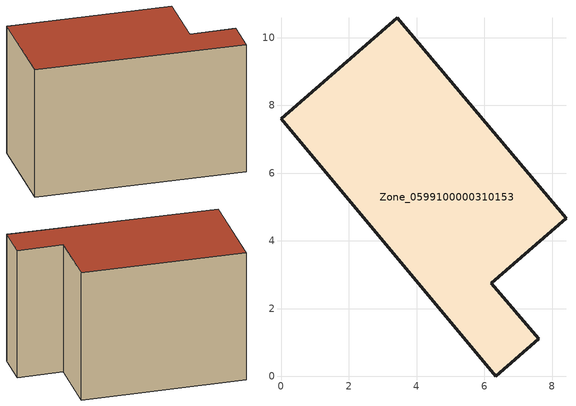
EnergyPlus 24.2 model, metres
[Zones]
Zone_0599100000310153
 floor ground (C_G): 0,7.6 3.43,10.59 8.41,4.67 6.2,2.75 7.62,1.11 6.33,0 z0
 wall outside (C_F): 3.43,10.59 0,7.6 6.33,0 7.62,1.11 6.2,2.75 8.41,4.67 3.43,10.59 z0:6.45
 roof outside (C_R): 0,7.6 6.33,0 7.62,1.11 6.2,2.75 8.41,4.67 3.43,10.59 z6.45
[BUILDING]
Pand.0599100000310153: North Axis=0; Terrain=City; Loads Convergence Tolerance Value=0.04; Temperature Convergence Tolerance Value=0.4; Solar Distribution=FullExterior; Maximum Number of Warmup Days=25; Minimum Number of Warmup Days=1
[Site:Location]
Rotterdam.The.Hague.AP_ZH_NLD Design_Conditions: Latitude=51.96; Longitude=4.45; Time Zone=1; Elevation=-4.5
[SITE:GROUNDTEMPERATURE:BUILDINGSURFACE]
18, 18, 18, 18, 18, 18, 18, 18, 18, 18, 18, 18
[MATERIAL] Thermal Absorptance=0.9; Solar Absorptance=0.7; Visible Absorptance=0.7
Name | Roughness | Thickness | Conductivity | Density | Specific Heat
G.TI.1946 | MediumSmooth | 0.15 | 1 | 540 | 1210
F.TI.1946 | Rough | 0.3 | 0.857143 | 1920 | 840
R.TI.1946 | MediumRough | 0.2 | 0.1 | 1500 | 1000
[CONSTRUCTION]
C_G: G.TI.1946
C_F: F.TI.1946
C_R: R.TI.1946
[ZONE]
Zone_0599100000310153: Type=1; Multiplier=1; Ceiling Height=Autocalculate; Volume=Autocalculate; Floor Area=autocalculate; Part of Total Floor Area=Yes
[ZONEINFILTRATION:DESIGNFLOWRATE]
Infil_Zone_0599100000310153: Zone or ZoneList or Space or SpaceList=Zone_0599100000310153; Schedule=AlwaysOn; Design Flow Rate Calculation Method=Flow/Area; Flow Rate per Floor Area=0.003; Constant Term Coefficient=1; Temperature Term Coefficient=0; Velocity Term Coefficient=0; Velocity Squared Term Coefficient=0
[HVACTEMPLATE:ZONE:IDEALLOADSAIRSYSTEM]
Zone_0599100000310153: Maximum Heating Supply Air Temperature=50; Minimum Cooling Supply Air Temperature=13; Maximum Heating Supply Air Humidity Ratio=0.0156; Minimum Cooling Supply Air Humidity Ratio=0.0077; Heating Limit=NoLimit; Cooling Limit=NoLimit; Dehumidification Control Type=ConstantSensibleHeatRatio; Cooling Sensible Heat Ratio=0.7; Dehumidification Setpoint=60; Humidification Control Type=None; Humidification Setpoint=30; Outdoor Air Method=None; Outdoor Air Flow Rate per Person=0.00944; Outdoor Air Flow Rate per Zone Floor Area=0; Outdoor Air Flow Rate per Zone=0; Demand Controlled Ventilation Type=None; Outdoor Air Economizer Type=NoEconomizer; Heat Recovery Type=None; Sensible Heat Recovery Effectiveness=0.7; Latent Heat Recovery Effectiveness=0.65
[ZONECONTROL:THERMOSTAT]
ThermostatControl_Zone_0599100000310153: Zone or ZoneList=Zone_0599100000310153; Control Type Schedule=DualSetpointControlType; Control 1=Thermostat_Zone_0599100000310153; Temperature Difference Between Cutout And Setpoint=0
[THERMOSTATSETPOINT:DUALSETPOINT]
Thermostat_Zone_0599100000310153: Heating Setpoint Temperature Schedule=HeatingSetpoint_Zone_0599100000310153; Cooling Setpoint Temperature Schedule=CoolingSetpoint_Zone_0599100000310153
[SCHEDULE:COMPACT]
HeatingSetpoint_Zone_0599100000310153: Through: 12/31, For: AllDays, Until: 24:00, 21
CoolingSetpoint_Zone_0599100000310153: Through: 12/31, For: AllDays, Until: 24:00, 24
DualSetpointControlType: Through: 12/31, For: AllDays, Until: 24:00, 4
AlwaysOn: Through: 12/31, For: AllDays, Until: 24:00, 1
